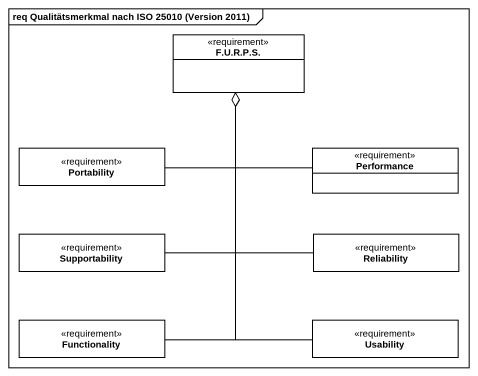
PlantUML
@startuml
mainframe req Qualitätsmerkmal nach ISO 25010 (Version 2011)
hide circle
hide empty members
class "F.U.R.P.S." as F_U_R_P_S <<requirement>> #FFFFFF
class Portability <<requirement>> #FFFFFF
class Performance <<requirement>> #FFFFFF
class Supportability <<requirement>> #FFFFFF
class Reliability <<requirement>> #FFFFFF
class Functionality <<requirement>> #FFFFFF
class Usability <<requirement>> #FFFFFF
Portability -up-o F_U_R_P_S
Performance -up-o F_U_R_P_S
Supportability -up-o F_U_R_P_S
Reliability -up-o F_U_R_P_S
Functionality -up-o F_U_R_P_S
Usability -up-o F_U_R_P_S
@enduml
